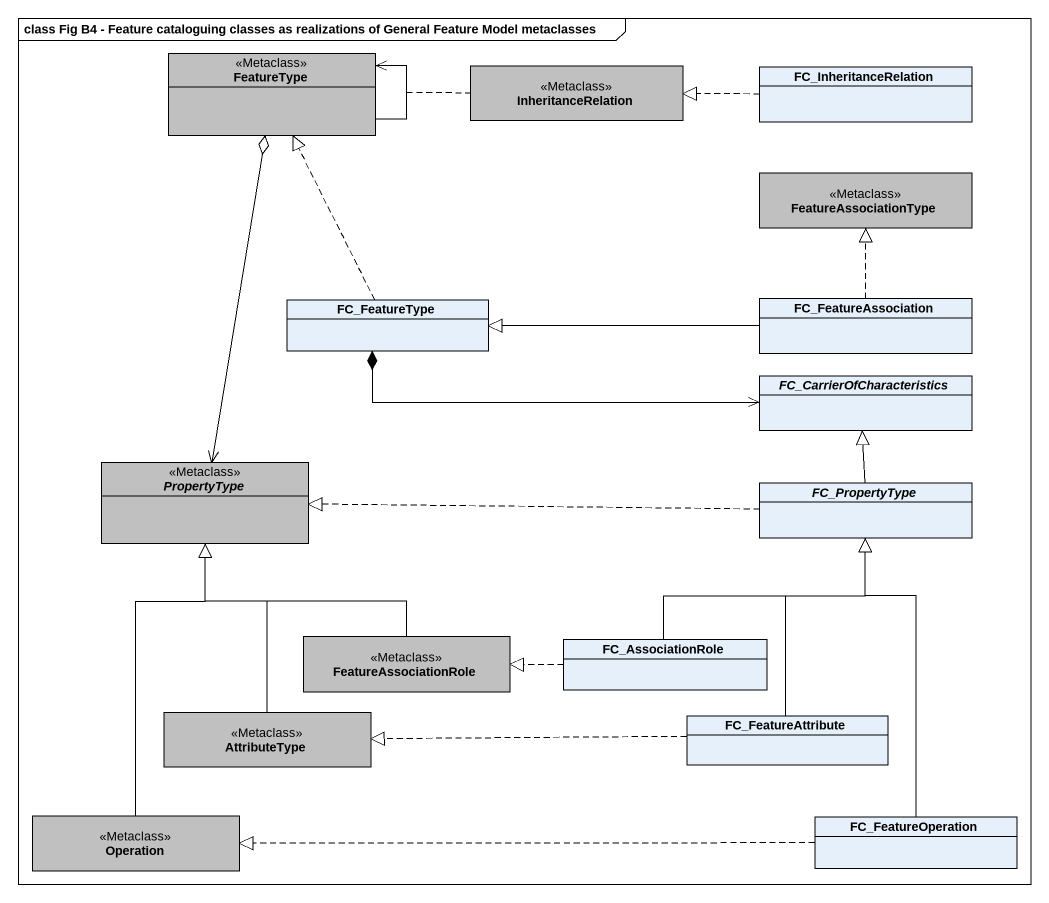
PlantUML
@startuml
mainframe class Fig B4 - Feature cataloguing classes as realizations of General Feature Model metaclasses
hide circle
hide empty members
class FeatureType <<Metaclass>> #C0C0C0
class InheritanceRelation <<Metaclass>> #C0C0C0
class FC_InheritanceRelation
class FeatureAssociationType <<Metaclass>> #C0C0C0
class FC_FeatureType
class FC_FeatureAssociation
abstract class FC_CarrierOfCharacteristics
abstract class PropertyType <<Metaclass>> #C0C0C0
abstract class FC_PropertyType
class FeatureAssociationRole <<Metaclass>> #C0C0C0
class FC_AssociationRole
class AttributeType <<Metaclass>> #C0C0C0
class FC_FeatureAttribute
class Operation <<Metaclass>> #C0C0C0
class FC_FeatureOperation
FeatureType --> FeatureType
(FeatureType, FeatureType) .. InheritanceRelation
FeatureType o--> PropertyType
FC_InheritanceRelation .left.|> InheritanceRelation
FC_FeatureType .up.|> FeatureType
FC_FeatureType *-right-> FC_CarrierOfCharacteristics
FC_FeatureAssociation .up.|> FeatureAssociationType
FC_FeatureAssociation -left-|> FC_FeatureType
FC_PropertyType -up-|> FC_CarrierOfCharacteristics
FC_PropertyType .left.|> PropertyType
FeatureAssociationRole -up-|> PropertyType
FC_AssociationRole -up-|> FC_PropertyType
FC_AssociationRole .left.|> FeatureAssociationRole
AttributeType -up-|> PropertyType
FC_FeatureAttribute -up-|> FC_PropertyType
FC_FeatureAttribute .left.|> AttributeType
Operation -up-|> PropertyType
FC_FeatureOperation -up-|> FC_PropertyType
FC_FeatureOperation .left.|> Operation
@enduml
